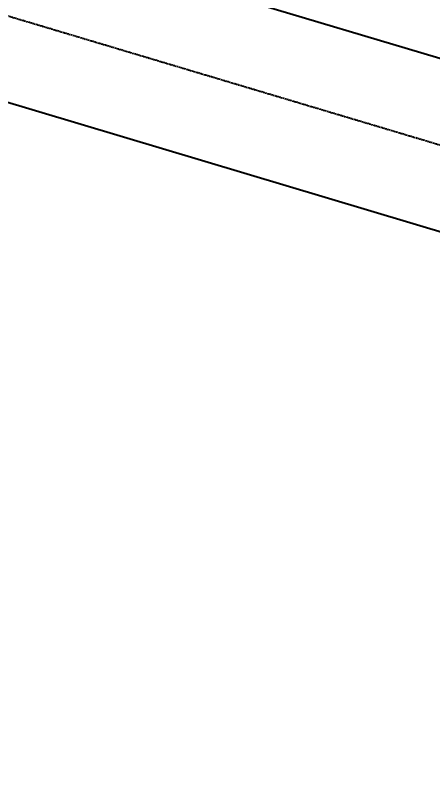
# Model space of a CAD drawing. Header units: millimetres. Extents: x -361340115 to 361596335, y -276742102 to 277032639.
# Drawn here: x 158761 to 159176, y 178572 to 179333 of the extents above; entities that cross this region are included whole.
import ezdxf

# ---------------------------------------------------------------- set-up
doc = ezdxf.new("R2010")
doc.units = ezdxf.units.MM
doc.header["$MEASUREMENT"] = 0
doc.linetypes.add('CENTER', pattern=[2, 1.25, -0.25, 0.25, -0.25])
doc.linetypes.add('COLD_WATER', pattern=[10.5, 6.5, -2, 0, -2])
doc.layers.add('A-WALL-PATT', color=251, linetype='Continuous')
doc.layers.add('MEP-H-N-CWATR-50CW', color=3, linetype='COLD_WATER')
doc.layers.add('MEP', color=130, linetype='Continuous', plot=False)

# ---------------------------------------------------------------- blocks, each defined once
blk = doc.blocks.new('RKWEWE')
at = {"layer": 'MEP-H-N-CWATR-50CW', "linetype": 'ByBlock', "extrusion": (-4.61564e-07, -1.55959e-06, 1)}
for p, q in [((161056.77, 178731, 0), (153867.09, 180877.83, 0)), ((161009.81, 178572.83, 0), (153820.22, 180719.62, 0))]:
    blk.add_line(p, q, dxfattribs=at)
at = {"layer": 'MEP-H-N-CWATR-50CW', "color": 8, "linetype": 'CENTER', "extrusion": (-4.61564e-07, -1.55959e-06, 1)}
blk.add_line((161033.29, 178651.92, 0), (153843.65, 180798.73, 0), dxfattribs=at)
blk = doc.blocks.new('A$Cd3fdeb23')
blk.add_blockref('RKWEWE', (-181388.22, -20650.03, 0))

msp = doc.modelspace()

# ---------------------------------------------------------------- hatches: boundary and pattern name
at = {"layer": 'A-WALL-PATT', "transparency": 33554618}
h = msp.add_hatch(dxfattribs=at)
h.set_pattern_fill('ANSI31', color=256, scale=2000, angle=-61)
h.paths.add_polyline_path([(154266.94, 136317.4), (153709.97, 134346.33), (157445.45, 133290.79), (159381.14, 140141.02), (156087.05, 141071.84), (157507.08, 146096.42), (156054.99, 146506.69), (156585.27, 148383.31), (158037.14, 147973.09), (162300.49, 163060.77), (160859.07, 163484.94), (161394.04, 165360.16), (162830.77, 164937.38), (167892.17, 182849.62), (165429.7, 183545.44), (165425.64, 183547.06), (163697.93, 184035.26), (151765.54, 141824.41), (142527.28, 144434.88), (141275.64, 139988.37)])
edge = h.paths.add_edge_path(flags=16)
edge.add_line((165425.52, 183546.63), (164955.1, 181881.82))
edge.add_line((164955.1, 181881.82), (165917.41, 181609.9))
edge.add_line((165917.41, 181609.9), (166387.84, 183274.7))
h.paths.add_polyline_path([(160725.45, 166913.39), (161687.78, 166641.46), (161190.16, 164880.42), (160227.84, 165152.34)], flags=16)
h.paths.add_polyline_path([(155993.97, 150169.04), (156956.31, 149897.11), (156458.69, 148136.07), (155496.37, 148408)], flags=16)

# ---------------------------------------------------------------- next in the draw order: block references
at = {"layer": 'MEP'}
msp.add_blockref('A$Cd3fdeb23', (181388.22, 20650.03, 0), dxfattribs=at)

doc.saveas('drawing.dxf')
